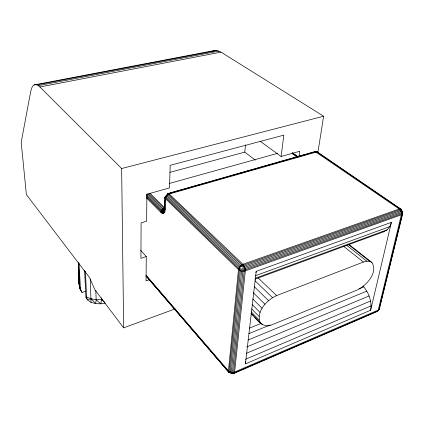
<?xml version="1.0" encoding="UTF-8"?>
<svg xmlns="http://www.w3.org/2000/svg" width="424" height="424" viewBox="0 0 424 424"><rect width="100%" height="100%" fill="white"/><g stroke="black" fill="none" stroke-linecap="round" stroke-linejoin="round"><path stroke-width="0.64" d="M79.622 284.652L78.795 282.983L78.647 270.189C78.064 277.556 77.841 285.988 82.007 292.465L85.728 291.224M162.933 213.479L161.91 213.171L162.18 211.057L163.357 209.223L164.199 208.566L164.729 208.719C163.203 209.737 162.535 211.714 162.933 213.479L163.823 213.23C166.923 209.218 164.411 203.276 165.477 198.665L166.028 196.704L168.243 193.413L168.768 193.545L242.926 264.284L244.791 267.321L245.326 270.857L234.594 372.166L234.096 373.353L233.068 373.454L228.774 372.246L146.047 276.019M140.598 250.187L146.285 256.578L146.042 280.9L149.794 279.617M255.916 272.632L256.218 271.355L391.4 222.34L370.64 310.209L245.432 363.893L245.464 361.264M105.194 303.202L100.79 303.822L95.723 303.589L91.049 302.429L90.211 278.992M166.192 195.877L164.915 197.489L164.486 209.53L164.141 210.495L162.943 211.285L161.369 210.431L146.45 195.48M78.795 282.983L78.88 269.123M212.917 353.605L229.294 372.643L230.163 372.108L240.413 270.761L239.942 266.436L166.648 195.777L164.915 197.489L165.477 198.665L238.479 269.606L240.413 270.761L242.92 271.222L245.326 270.857L401.486 214.751L402.646 213.897L402.652 212.7L401.215 209.26L317.512 152.062L314.778 151.644L167.782 193.567L167.183 194.664M255.296 160.15L244.791 152.099L245.517 144.95M370.64 310.209C372.166 301.517 368.748 292.438 362.992 285.956M95.803 290.477L96.168 299.72L95.723 303.589L91.096 298.788L86.644 297.039L85.918 297.42L87.413 299.869L91.049 302.429M245.432 363.893L256.218 271.355M298.989 156.403L299.72 151.262L281.112 156.498L283.81 135.15L170.188 165.323L169.51 187.906L146.9 194.266L146.635 221.196L141.097 222.854L140.927 258.322L146.285 256.578M161.91 213.171L160.834 212.329L161.369 210.431L162.747 208.751L164.592 207.739L150.059 193.333M402.047 211.512L401.215 209.26L400.028 208.825L399.244 208.99L242.926 264.284L240.848 265.519L239.942 266.436L239.337 270.252L229.198 371.572L229.294 372.643L232.442 373.078L231.382 372.86M317.836 152.852L323.623 116.229L221.01 52.131L216.844 50.509L214.83 50.451L34.137 84.933L33.019 85.802L32.07 87.185L30.729 91.388L21.2 142.263L26.367 194.563L89.522 277.545L94.902 289.756L123.644 327.853L175.138 308.884M101.458 297.791L101.522 299.773L100.79 303.822L96.168 299.72L91.096 298.788L87.413 299.869L86.644 297.039L85.388 271.328M146.057 275.202L228.435 370.889L231.26 372.447L233.555 372.479L378.876 309.796L402.196 214.385L401.608 213.744L401.194 211.565L399.244 208.99L315.424 151.713L168.768 193.545L165.053 198.093L165.63 197.69L238.717 268.551L239.337 270.252L239.216 267.47L239.942 266.436L401.215 209.26L402.016 211.507M379.835 306.033L379.475 308.63L378.876 309.796M380.927 301.559L381.552 299M381.865 297.722L382.803 293.885M383.588 290.689L384.054 288.771M384.838 285.575L385.305 283.656M386.084 280.46L387.494 274.71M387.806 273.432L388.744 269.595M389.057 268.318L389.995 264.481M390.774 261.285L391.712 257.447M392.025 256.17L392.963 252.333M393.742 249.137L394.214 247.219M394.993 244.023L395.465 242.104M395.778 240.827L396.403 238.272M396.716 236.989L397.654 233.158M397.966 231.875L398.904 228.043M399.684 224.847L400.15 222.929M400.934 219.733L401.873 215.896M260.235 322.802C255.831 311.386 266.844 299.954 276.628 295.586L363.421 262.016L366.813 261.152L369.733 261.327L371.986 262.509C378.309 272.913 366.299 285.596 357.315 289.968L272.595 324.503C263.092 329.591 256.615 319.15 250.997 313.341M164.782 207.649L164.199 211.47L163.584 212.164L161.92 212.117L146.545 196.879M254.962 279.167L383.99 231.668L387.245 229.776L389.778 226.596L391.4 222.34M376.199 311.635L377.477 311.391L379.305 309.26L402.8 213.325L401.194 211.565L244.791 267.321L241.638 271.09L231.26 372.447L233.629 373.549L377.477 311.391L378.208 310.204L401.608 213.744L245.337 269.759L244.182 271.137L233.555 372.479L234.424 372.882M239.942 266.436L244.272 266.145L400.685 210.543L401.215 209.26M146.561 194.134L161.968 209.53L163.33 210.267L163.908 210.097L164.846 208.788L163.611 211.094L163.823 213.23M165.053 198.093L166.028 196.704L239.216 267.47L238.479 269.606L228.435 370.889L228.774 372.246L229.198 371.572L228.478 371.647L146.158 275.929M164.915 197.489L168.243 193.413L165.069 196.89L164.766 208.868L165.19 209.451M240.413 270.761L244.272 266.145M400.701 208.915L400.018 209.668L400.028 208.825L316.839 151.93L169.33 193.953L166.648 195.777M211.56 51.58L214.83 50.451M233.672 373.189L377.927 310.898M245.48 359.298L371.095 305.868M246.487 353.261L370.576 300.998M246.683 346.954L369.113 295.957M248.045 340.016L366.813 291.113M248.862 333.64L270.268 324.922M358.953 288.808L363.845 286.815M249.418 328.139L261.682 323.189M255.11 278.34L387.245 229.776M255.168 275.823L389.778 226.596M314.184 151.834L314.778 151.644L318.048 152.417L318.413 152.984M164.443 209.244L163.94 209.387L162.747 208.751L147.78 193.842M167.422 193.996L169.33 193.45M170.602 193.09L173.782 192.178M176.326 191.452L178.234 190.911M179.506 190.546L182.686 189.639M185.23 188.913L187.138 188.373M188.41 188.007L191.59 187.101M194.128 186.374L196.036 185.829M197.308 185.468L200.488 184.562M206.212 182.929L208.12 182.384M215.116 180.386L217.024 179.845M224.02 177.847L225.928 177.301M232.924 175.308L234.832 174.762M237.376 174.036L239.284 173.496M240.556 173.13L243.736 172.224M246.28 171.497L248.188 170.952M249.46 170.591L252.635 169.685M255.179 168.959L257.087 168.413M258.359 168.052L261.539 167.146M264.083 166.42L265.991 165.874M267.263 165.514L270.443 164.602M272.987 163.876L274.895 163.335M276.167 162.97L279.347 162.063M281.891 161.337L283.799 160.797M285.071 160.431L288.251 159.525M290.795 158.799L292.703 158.253M293.975 157.892L297.155 156.986M299.699 156.26L301.607 155.714M302.879 155.354L306.059 154.442M308.598 153.721L310.506 153.175M311.778 152.81L313.686 152.269M169.664 183.38L277.46 153.387M169.998 172.329L244.791 152.099M34.137 84.933C36.289 83.994 38.42 85.553 39.909 86.989L121.64 168.535L323.623 116.229M39.909 86.989L221.01 52.131M36.809 84.842L216.844 50.509M38.319 85.637L218.917 51.071M96.168 299.72L102.693 299.588M382.745 231.838L383.99 231.668M230.004 372.818L230.857 372.749M229.294 372.643L232.442 373.078M234.096 373.353L232.421 372.574L242.92 271.222L245.152 268.551L401.507 212.657L402.646 213.897M230.163 372.108L233.068 373.454M292.29 152.688L297.675 156.52M294.267 154.331L297.5 156.631M292.168 152.947L297.553 156.785M291.966 153.435L297.351 157.272M260.098 141.171L281.112 156.498M164.199 208.566L149.126 193.715M101.522 299.773L104.866 302.37M348.724 244.272L371.986 262.509M347.998 244.272L369.733 261.327M346.636 245.263L366.813 261.152M343.281 246.053L363.421 262.016M258.089 277.895L276.628 295.586M255.01 280.773L272.521 297.653M254.411 286.836L268.54 300.605M253.266 292.692L264.974 304.236M252.762 298.989L262.08 308.274M146.412 197.807L160.834 212.329M252.185 304.506L260.055 312.44M251.671 308.937L259.048 316.426M251.241 311.921L259.112 319.961M251.708 313.898L253.557 315.785M254.48 316.733L262.324 324.763M400.685 210.543L402.652 212.7L402.217 212.074M146.561 276.443L157.765 289.47M158.624 290.472L183.619 319.537M184.477 320.539L186.205 322.542M187.064 323.544L209.472 349.599M210.765 351.099L212.058 352.604M164.994 211.147L164.602 210.346L164.66 208.746L164.141 210.495L164.528 212.435M80.438 289.014L79.654 287.286L80.512 290.016L79.039 263.071M80.963 290.164L82.007 292.465M79.654 287.419L80.512 290.016L79.654 287.355M78.276 262.604L79.654 287.483L79.044 276.294L78.186 273.273L78.588 278.976M401.533 209.832L401.639 210.59M78.276 262.583L79.044 276.294M84.572 270.327L85.918 297.42M121.64 168.535L123.644 327.853M168.768 193.545L168.355 194.351L241.866 264.788L243.636 265.106L240.848 265.519L167.443 194.976L168.768 193.545M317.512 152.062L315.424 151.713L318.048 152.417L317.512 152.062"/></g></svg>
